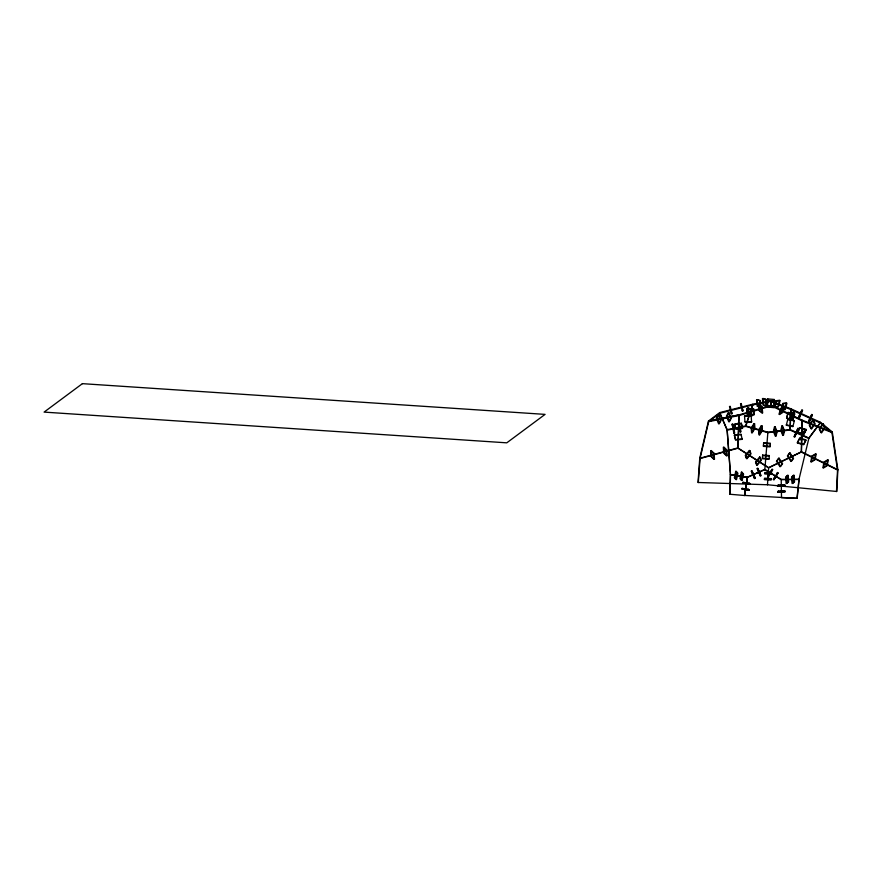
<?xml version="1.0" encoding="UTF-8"?>
<svg xmlns="http://www.w3.org/2000/svg" width="882" height="882" viewBox="0 0 882 882"><rect width="100%" height="100%" fill="white"/><g stroke="black" fill="none" stroke-linecap="round" stroke-linejoin="round"><path stroke-width="1.32" d="M730.351 474.505L729.855 494.251L744.684 495.508L747.429 477.305L730.428 474.549L727.077 429.666L719.69 412.589L752.809 404.21L770.493 400.715L791.011 408.851L820.547 422.324L832.266 431.971M730.031 494.295L730.528 474.692M700.032 458.563L737.991 448.232L768.575 467.868L801.264 452.058L802.058 420.813L771.364 405.874L739.028 415.543L708.665 421.662L700.065 458.552L698.29 482.564M699.757 458.265L737.859 447.902L768.619 467.647L801.506 451.749L802.289 420.207L771.43 405.191L738.918 414.915L708.444 421.056L699.757 458.265L698.026 482.476L767.516 484.758L836.82 491.483L837.856 469.742L832.288 431.982L802.289 420.207M737.859 447.902L738.918 414.915L708.455 421.056L719.723 412.578M737.991 448.232L739.028 415.543M837.492 469.985L831.924 432.533L820.282 422.963L808.728 438.464L789.985 430.052L790.845 409.535L770.438 401.442L752.82 404.915L719.844 413.261L708.665 421.662M820.547 422.324L808.937 438.001L790.14 429.567L791.011 408.851M836.489 491.539L837.525 470.007L801.264 452.058M767.472 484.846L768.619 467.647M719.877 413.25L727.198 430.162L730.539 474.737L747.451 477.349L764.837 469.621L767.891 432.191L790.14 429.567M774.727 400.957L774.153 407.705L767.428 407.054L768.024 400.395L774.738 401.034M808.937 438.001L798.949 479.477L796.975 498.341L781.518 497.713L781.209 479.433L764.848 469.4L747.374 477.173L744.595 495.43L797.163 498.308L799.114 479.312L781.209 479.433M744.595 495.475L747.363 477.14M744.684 495.464L747.44 477.349M727.077 429.666L745.643 425.896L752.809 404.21M727.198 430.162L745.72 426.403L752.82 404.915M796.336 432.72L794.682 437.097L798.563 428.409L794.065 436.822L797.956 428.134L796.303 432.511M765.025 473.138L764.672 473.932L771.386 474.406L771.739 473.612L764.716 473.27L765.069 472.476L771.783 472.939L771.43 473.733M764.661 478.827L764.308 479.621L771.022 480.084L771.375 479.29L764.352 478.948L764.705 478.154L771.419 478.628L771.055 479.422M768.74 474.593L767.847 476.247L772.147 469.103L771.243 470.745M769.313 474.946L768.42 476.6L772.72 469.456L771.816 471.098M774.176 477.934L773.282 479.576L777.582 472.432L776.689 474.086M789.985 430.052L767.858 432.665L745.72 426.403M740.99 434.672L734.364 435.388L735.533 440.052L742.17 439.335L741.012 434.187L734.375 434.903L735.555 439.578L742.181 438.861M798.949 479.477L781.11 479.61L764.837 469.621M744.43 416.128L751.056 416.183M745.058 421.717L751.684 421.772M763.603 443.271L770.306 443.811M763.415 445.763L770.118 446.303M762.588 455.63L769.302 456.17M762.401 458.133L769.115 458.673M794.682 414.099L788.133 412.677L786.579 418.366L793.127 419.777L794.693 413.768L788.144 412.346L786.59 418.024L793.139 419.446M787.847 419.545L794.395 420.968M786.303 424.904L792.852 426.326M745.643 425.896L767.891 432.191M802.058 420.813L831.935 432.533M790.845 409.535L820.282 422.963M801.506 451.749L837.9 469.764M742.809 409.91L743.085 411.045L741.178 403.482L741.453 404.618M740.803 404.783L740.527 403.647L742.435 411.21L742.159 410.075M730.439 407.396L730.164 406.271L732.071 413.823L731.795 412.699M729.789 407.561L729.513 406.437L731.421 413.989L731.145 412.864M770.493 400.715L771.43 405.191M770.438 401.442L771.364 405.874M762.643 455.035L762.357 458.728L769.06 459.268L769.347 455.575L762.643 455.035M763.647 442.676L763.36 446.358L770.074 446.898L770.361 443.216L763.647 442.676M767.715 398.907L767.131 405.643L773.834 406.216L774.418 399.48L767.715 398.907M799.18 415.863L798.916 417.186L801.97 409.876L799.18 415.863M799.787 416.139L799.522 417.462L802.587 410.163L799.787 416.139M808.992 420.35L808.739 421.662L811.793 414.364L808.992 420.35M809.61 420.626L809.345 421.938L812.41 414.639L809.61 420.626M811.936 456.016L810.779 461.749L814.494 459.5L815.641 453.767L811.936 456.016M812.487 456.292L811.33 462.025L815.034 459.765L816.192 454.043L812.487 456.292M824.042 462.014L822.884 467.747L826.588 465.487L827.746 459.754L824.042 462.014M824.593 462.289L823.435 468.011L827.14 465.762L828.297 460.029L824.593 462.289M735.753 471.341L734.32 477.735L735.864 479.588L737.297 473.193L735.753 471.341M736.393 471.44L734.96 477.835L736.503 479.687L737.936 473.292L736.393 471.44M741.398 472.212L739.965 478.606L741.508 480.458L742.942 474.064L741.398 472.212M742.038 472.311L740.604 478.706L742.148 480.558L743.581 474.163L742.038 472.311M774.495 426.866L773.382 431.441L775.399 436.314L776.524 431.739L774.495 426.866M775.135 426.789L774.01 431.375L776.039 436.248L777.152 431.662L775.135 426.789M781.893 425.984L780.779 430.57L782.797 435.443L783.922 430.857L781.893 425.984M782.532 425.918L781.408 430.493L783.425 435.366L784.55 430.791L782.532 425.918M776.16 400.693L774.451 407.043L777.858 406.646L779.567 400.296L776.16 400.693M776.711 400.913L775.002 407.263L778.409 406.867L780.118 400.516L776.711 400.913M782.973 403.405L781.265 409.755L784.671 409.347L786.38 402.997L782.973 403.405M783.536 403.625L781.827 409.976L785.234 409.568L786.942 403.217L783.536 403.625M787.858 419.215L786.292 425.234L792.841 426.656L794.406 420.637L787.858 419.215M780.757 408.443L778.971 414.253L781.981 412.324L783.756 406.514L780.757 408.443M781.331 408.719L779.556 414.529L782.554 412.611L784.341 406.8L781.331 408.719M791.011 413.426L789.236 419.248L792.245 417.318L794.021 411.508L791.011 413.426M791.584 413.713L789.809 419.523L792.819 417.594L794.594 411.784L791.584 413.713M801.981 435.256L800.327 439.633L804.208 430.934L801.981 435.256M802.587 435.532L800.933 439.909L804.825 431.21L802.587 435.532M799.897 427.682L797.604 432.092L803.932 433.779L806.225 429.369L799.897 427.682M799.886 428.167L797.593 432.566L803.921 434.264L806.214 429.854L799.886 428.167M799.632 438.145L797.339 442.555L803.667 444.241L805.961 439.842L799.632 438.145M799.621 438.63L797.328 443.04L803.656 444.726L805.95 440.316L799.621 438.63M718.135 414.849L716.305 418.189L718.665 423.9L720.484 420.56L718.135 414.849M718.731 414.727L716.912 418.068L719.26 423.779L721.09 420.438L718.731 414.727M728.267 412.798L726.448 416.139L728.797 421.861L730.616 418.52L728.267 412.798M728.874 412.677L727.055 416.017L729.403 421.739L731.222 418.399L728.874 412.677M774.749 478.287L773.856 479.929L778.156 472.785L774.749 478.287M753.967 423.558L751.188 428.046L751.585 432.753L754.364 428.266L753.967 423.558M754.573 423.724L751.795 428.222L752.192 432.93L754.97 428.432L754.573 423.724M761.353 425.653L758.586 430.14L758.983 434.848L761.761 430.35L761.353 425.653M761.971 425.819L759.193 430.317L759.589 435.013L762.368 430.526L761.971 425.819M812.73 419.876L809.235 425.102L811.021 428.762L814.516 423.536L812.73 419.876M813.281 420.086L809.786 425.311L811.572 428.972L815.067 423.746L813.281 420.086M822.708 423.79L819.213 429.016L820.999 432.676L824.494 427.45L822.708 423.79M823.259 423.999L819.753 429.225L821.539 432.886L825.045 427.66L823.259 423.999M778.508 458.42L776.469 461.242L780.008 466.776L782.036 463.965L778.508 458.42M779.038 458.166L777.009 460.977L780.548 466.523L782.577 463.7L779.038 458.166M789.434 453.139L787.406 455.95L790.933 461.495L792.973 458.684L789.434 453.139M789.974 452.885L787.935 455.696L791.474 461.231L793.502 458.42L789.974 452.885M749.402 450.448L745.268 455.443L746.37 458.486L750.505 453.48L749.402 450.448M749.921 450.779L745.786 455.785L746.889 458.816L751.023 453.811L749.921 450.779M759.634 457.008L755.499 462.014L756.591 465.046L760.725 460.04L759.634 457.008M760.152 457.35L756.017 462.344L757.109 465.376L761.243 460.382L760.152 457.35M787.439 475.387L785.63 477.041L786.138 483.568L787.946 481.925L787.439 475.387M788.089 475.387L786.281 477.03L786.777 483.568L788.596 481.914L788.089 475.387M793.392 475.354L791.584 476.997L792.091 483.523L793.899 481.881L793.392 475.354M794.043 475.343L792.223 476.997L792.731 483.523L794.539 481.87L794.043 475.343M82.401 383.659L44.1 412.103L506.775 442.83L545.076 414.386L82.401 383.659M778.453 485.133L777.472 485.453L785.112 485.034L778.453 485.133M778.464 485.806L777.483 486.125L785.123 485.695L778.464 485.806M778.586 491.186L777.604 491.506L785.245 491.087L778.586 491.186M778.597 491.858L777.615 492.178L785.256 491.759L778.597 491.858M741.354 423.239L734.728 423.955L735.897 428.63L742.534 427.913L741.354 423.239M741.343 423.724L734.717 424.44L735.886 429.104L742.512 428.387L741.343 423.724M753.548 408.664L746.922 408.62L747.44 414.529L754.066 414.584L753.548 408.664M753.437 408.983L746.811 408.939L747.33 414.849L753.956 414.904L753.437 408.983M751.166 415.863L744.54 415.808L744.959 422.048L751.585 422.092L751.166 415.863M749.402 483.27L742.798 482.311L750.273 483.667L749.402 483.27M749.292 483.942L742.699 482.972L750.174 484.339L749.292 483.942M748.476 489.334L741.872 488.374L749.347 489.731L748.476 489.334M748.366 490.006L741.773 489.036L749.248 490.403L748.366 490.006M766.094 399.37L763.029 398.432L763.658 404.992L766.723 405.929L766.094 399.37M765.499 399.491L762.434 398.543L763.062 405.103L766.127 406.051L765.499 399.491M760.218 400.538L757.153 399.59L757.781 406.15L760.846 407.098L760.218 400.538M759.623 400.649L756.558 399.711L757.186 406.271L760.251 407.208L759.623 400.649M762.081 406.889L759.104 404.452L759.689 410.461L762.676 412.897L762.081 406.889M761.486 407.065L758.509 404.629L759.093 410.637L762.07 413.074L761.486 407.065M751.277 410.119L748.3 407.682L748.884 413.691L751.861 416.128L751.277 410.119M750.67 410.295L747.693 407.859L748.289 413.867L751.266 416.304L750.67 410.295M726.768 449.842L723.946 447.097L724.354 453.017L727.165 455.762L726.768 449.842M726.151 450.007L723.339 447.262L723.736 453.183L726.559 455.928L726.151 450.007M714.089 453.293L711.278 450.548L711.686 456.468L714.497 459.213L714.089 453.293M713.483 453.458L710.672 450.713L711.068 456.633L713.891 459.379L713.483 453.458M760.383 474.02L757.704 468.133L760.968 475.795L760.383 474.02M759.766 474.296L757.087 468.397L760.361 476.06L759.766 474.296M754.573 476.6L751.894 470.712L755.157 478.375L754.573 476.6M753.956 476.875L751.277 470.988L754.551 478.639L753.956 476.875M740.307 427.373L738.896 422.676L740.77 432.004L740.307 427.373M739.656 427.505L738.245 422.809L740.108 432.136L739.656 427.505M734.133 428.63L732.722 423.922L734.585 433.26L734.133 428.63M733.471 428.762L732.06 424.066L733.934 433.393L733.471 428.762"/></g></svg>
